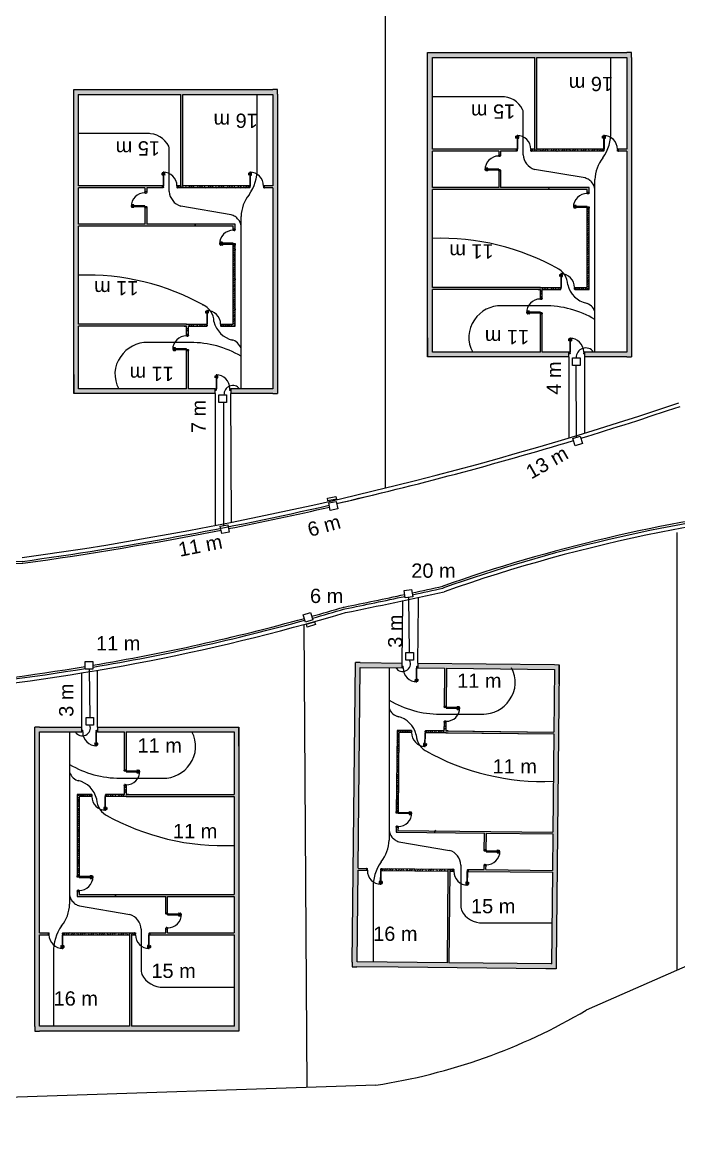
# Model space of a CAD drawing. Header units: millimetres. Extents: x -77634 to 191232, y -31147 to 58301.
# Drawn here: x 19309 to 53799, y -29261 to 29029 of the extents above; entities that cross this region are included whole.
import ezdxf

# ---------------------------------------------------------------- set-up
doc = ezdxf.new("R2010")
doc.units = ezdxf.units.MM
doc.layers.add('Canalizacion isecundaria', color=7, linetype='Continuous', true_color=0x784384)
doc.layers.add('Medidas canalizacion seccundaria', color=7, linetype='Continuous', true_color=0x784384)
for name, color, linetype in [('Canalizacion principal', 84, 'Continuous'), ('Canalización interiorr', 242, 'Continuous'), ('Carpinteria', 32, 'Continuous'), ('Cerramiento', 7, 'Continuous'), ('medidas canalizacion principal', 84, 'Continuous'), ('medidas interiores', 242, 'Continuous')]:
    doc.layers.add(name, color=color, linetype=linetype)
doc.styles.get("Standard").update_dxf_attribs({"font": 'arial.ttf'})
pattern_1 = [(45, (22016.35, 9517.05), (42.09495, 154.34815), [198.4375, -39.6875, 0, -39.6875])]
pattern_2 = [(45, (40603.32, 11449.97), (42.09495, 154.34815), [198.4375, -39.6875, 0, -39.6875])]
pattern_3 = [(225, (30685.64, -7999.84), (-42.09495, -154.34815), [198.4375, -39.6875, 0, -39.6875])]
pattern_4 = [(224.40906, (47520.05, -4721.87), (-43.6846, -153.9058), [198.4375, -39.6875, 0, -39.6875])]

# ---------------------------------------------------------------- blocks, each defined once
blk = doc.blocks.new('p725')
at = {"layer": 'Carpinteria'}
for p, q in [((-0.054, 0.58), (-0.054, 0.68)), ((-0.039, 0.685), (-0.049, 0.685)), ((-0.039, 0.58), (-0.039, 0.685)), ((-0.007, 0.685), (-0.017, 0.685)), ((-0.017, 0.665), (-0.017, 0.685)), ((-0.007, 0.665), (-0.017, 0.665)), ((-0.007, 0.654), (-0.007, 0.696)), ((0, 0.696), (-0.007, 0.696)), ((0, 0.654), (-0.007, 0.654)), ((0.04, 0.725), (0, 0.725)), ((0, 0.725), (0, -0.04)), ((0.04, 0), (0.04, 0.725)), ((0.04, 0.696), (0.047, 0.696)), ((0.04, 0.654), (0.047, 0.654)), ((0.047, 0.654), (0.047, 0.696)), ((0.047, 0.685), (0.057, 0.685)), ((0.047, 0.665), (0.057, 0.665)), ((0.057, 0.665), (0.057, 0.685)), ((0.079, 0.685), (0.089, 0.685)), ((0.079, 0.58), (0.079, 0.685)), ((0.094, 0.58), (0.094, 0.68)), ((-0.05, 0), (0, 0)), ((-0.044, 0.575), (-0.049, 0.575)), ((0, 0), (0.04, 0)), ((0.084, 0.575), (0.089, 0.575)), ((0.725, 0), (0.775, 0)), ((0.725, 0), (0.725, -0.04)), ((-0.01, -0.1), (-0.05, -0.1)), ((0.01, -0.08), (-0.01, -0.1)), ((0, -0.04), (0.01, -0.04)), ((0.01, -0.04), (0.01, -0.08)), ((0.725, -0.04), (0.715, -0.04)), ((0.715, -0.04), (0.715, -0.08)), ((0.74, -0.1), (0.715, -0.08)), ((0.76, -0.1), (0.74, -0.1)), ((0.76, -0.1), (0.775, -0.1))]:
    blk.add_line(p, q, dxfattribs=at)
for centre, radius, start, end in [((-0.049, 0.68), 0.005, 90, 180), ((-0.028, 0.712), 0.0294, 248.02551, 291.97449), ((-0.028, 0.638), 0.0294, 68.02551, 111.97449), ((0, 0), 0.725, 0, 90), ((0.068, 0.712), 0.0294, 248.02551, 291.97449), ((0.068, 0.638), 0.0294, 68.02551, 111.97449), ((0.089, 0.68), 0.005, 0, 90), ((-0.049, 0.58), 0.005, 180, 270), ((-0.044, 0.58), 0.005, 270, 0), ((0.084, 0.58), 0.005, 180, 270), ((0.089, 0.58), 0.005, 270, 0)]:
    blk.add_arc(centre, radius, start, end, dxfattribs=at)
at = {"layer": 'Cerramiento'}
for p, q in [((-0.05, 0), (-0.05, -0.1)), ((0.775, -0.1), (0.775, 0))]:
    blk.add_line(p, q, dxfattribs=at)

msp = doc.modelspace()

# ---------------------------------------------------------------- hatches: boundary and pattern name
at = {"ltscale": 0.025}
h = msp.add_hatch(dxfattribs=at)
h.set_pattern_fill('ANSI36', color=256, scale=25)
h.set_pattern_definition(pattern_2)
h.paths.add_polyline_path([(48028, 11700), (46626, 11700), (46626, 13695), (46526, 13695), (46526, 11700), (40853, 11700), (40853, 14994), (46404, 14994), (46504, 14994), (46626, 14994), (46626, 15094), (46504, 15094), (46404, 15094), (40853, 15094), (40853, 20244), (48985, 20244), (48985, 20105), (49085, 20105), (49085, 20244), (49085, 20344), (48985, 20344), (44441, 20344), (44441, 21222), (44341, 21222), (44341, 20344), (40853, 20344), (40853, 22257), (44341, 22257), (44341, 22047), (44441, 22047), (44441, 22257), (45261, 22257), (45261, 22357), (40853, 22357), (40853, 27168), (46236, 27168), (46236, 22357), (46336, 22357), (46336, 27168), (51064, 27168), (51064, 22357), (50623, 22357), (50623, 22257), (51064, 22257), (51064, 11700), (48853, 11700), (48853, 11450), (51064, 11450), (51314, 11450), (51314, 27181), (51314, 27431), (51064, 27431), (48908, 27431), (41140, 27431), (40603, 27431), (40603, 27168), (40603, 11700), (40603, 11450), (40853, 11450), (48028, 11450)])
h = msp.add_hatch(dxfattribs=at)
h.set_pattern_fill('ANSI36', color=256, scale=25)
h.set_pattern_definition(pattern_1)
h.paths.add_polyline_path([(29441, 9767), (28039, 9767), (28039, 11762), (27939, 11762), (27939, 9767), (22266, 9767), (22266, 13061), (27817, 13061), (27917, 13061), (28039, 13061), (28039, 13161), (27917, 13161), (27817, 13161), (22266, 13161), (22266, 18311), (30398, 18311), (30398, 18172), (30498, 18172), (30498, 18311), (30498, 18411), (30398, 18411), (25854, 18411), (25854, 19290), (25754, 19290), (25754, 18411), (22266, 18411), (22266, 20324), (25754, 20324), (25754, 20115), (25854, 20115), (25854, 20324), (26674, 20324), (26674, 20424), (22266, 20424), (22266, 25235), (27649, 25235), (27649, 20424), (27749, 20424), (27749, 25235), (32477, 25235), (32477, 20424), (32036, 20424), (32036, 20324), (32477, 20324), (32477, 9767), (30266, 9767), (30266, 9517), (32477, 9517), (32727, 9517), (32727, 25248), (32727, 25498), (32477, 25498), (30321, 25498), (22553, 25498), (22016, 25498), (22016, 25235), (22016, 9767), (22016, 9517), (22266, 9517), (29441, 9517)])
h = msp.add_hatch()
h.set_pattern_fill('ANSI36', color=256, scale=25)
h.set_pattern_definition(pattern_2)
h.paths.add_polyline_path([(49085, 19280), (48985, 19280), (48985, 15094), (48381, 15094), (48381, 14994), (48985, 14994), (49085, 14994), (49085, 15094)])
h = msp.add_hatch()
h.set_pattern_fill('ANSI36', color=256, scale=25)
h.set_pattern_definition(pattern_1)
h.paths.add_polyline_path([(30498, 17347), (30398, 17347), (30398, 13161), (29794, 13161), (29794, 13061), (30398, 13061), (30498, 13061), (30498, 13161)])
h = msp.add_hatch(dxfattribs=at)
h.set_pattern_fill('ANSI36', color=256, scale=25, angle=179.40906)
h.set_pattern_definition(pattern_4)
h.paths.add_polyline_path([(40094, -4895), (41495, -4910), (41474, -6904), (41574, -6905), (41595, -4911), (47267, -4969), (47234, -8263), (41683, -8206), (41583, -8205), (41461, -8204), (41460, -8304), (41582, -8305), (41682, -8306), (47232, -8363), (47179, -13513), (39048, -13429), (39049, -13290), (38949, -13289), (38948, -13428), (38947, -13528), (39047, -13529), (43591, -13576), (43582, -14454), (43682, -14455), (43691, -13577), (47178, -13613), (47159, -15526), (43671, -15490), (43673, -15280), (43573, -15279), (43571, -15489), (42751, -15480), (42750, -15580), (47158, -15626), (47108, -20437), (41726, -20381), (41775, -15570), (41675, -15569), (41626, -20380), (36898, -20331), (36948, -15520), (37389, -15525), (37390, -15425), (36949, -15420), (37058, -4864), (39268, -4887), (39271, -4637), (37060, -4614), (36810, -4611), (36648, -20342), (36645, -20592), (36895, -20594), (39051, -20617), (46819, -20697), (47355, -20702), (47358, -20439), (47517, -4972), (47520, -4722), (47270, -4719), (40096, -4645)])
h = msp.add_hatch(dxfattribs=at)
h.set_pattern_fill('ANSI36', color=256, scale=25, angle=180)
h.set_pattern_definition(pattern_3)
h.paths.add_polyline_path([(23261, -8250), (24663, -8250), (24663, -10245), (24763, -10245), (24763, -8250), (30436, -8250), (30436, -11544), (24885, -11544), (24785, -11544), (24663, -11544), (24663, -11644), (24785, -11644), (24885, -11644), (30436, -11644), (30436, -16794), (22304, -16794), (22304, -16655), (22204, -16655), (22204, -16794), (22204, -16894), (22304, -16894), (26848, -16894), (26848, -17772), (26948, -17772), (26948, -16894), (30436, -16894), (30436, -18807), (26948, -18807), (26948, -18597), (26848, -18597), (26848, -18807), (26027, -18807), (26027, -18907), (30436, -18907), (30436, -23718), (25053, -23718), (25053, -18907), (24953, -18907), (24953, -23718), (20225, -23718), (20225, -18907), (20666, -18907), (20666, -18807), (20225, -18807), (20225, -8250), (22436, -8250), (22436, -8000), (20225, -8000), (19975, -8000), (19975, -23731), (19975, -23981), (20225, -23981), (22381, -23981), (30149, -23981), (30686, -23981), (30686, -23718), (30686, -8250), (30686, -8000), (30436, -8000), (23261, -8000)])
h = msp.add_hatch()
h.set_pattern_fill('ANSI36', color=256, scale=25, angle=179.40906)
h.set_pattern_definition(pattern_4)
h.paths.add_polyline_path([(38958, -12464), (39058, -12465), (39101, -8280), (39705, -8286), (39706, -8186), (39102, -8180), (39002, -8179), (39001, -8279)])
h = msp.add_hatch()
h.set_pattern_fill('ANSI36', color=256, scale=25, angle=180)
h.set_pattern_definition(pattern_3)
h.paths.add_polyline_path([(22204, -15830), (22304, -15830), (22304, -11644), (22908, -11644), (22908, -11544), (22304, -11544), (22204, -11544), (22204, -11644)])

# ---------------------------------------------------------------- linework, layer by layer
for p, q in [((38379, 33352), (38379, 4556)), ((40603, 27168), (40603, 27431)), ((40603, 27431), (41140, 27431)), ((41140, 27431), (48908, 27431)), ((48908, 27431), (51064, 27431)), ((51314, 27431), (51064, 27431)), ((51314, 27181), (51314, 27431)), ((40603, 11700), (40603, 27168)), ((40853, 27181), (40853, 27168)), ((40853, 22357), (40853, 27168)), ((40853, 27168), (46236, 27168)), ((46236, 22357), (46236, 27168)), ((46336, 22357), (46336, 27168)), ((46336, 27168), (51064, 27168)), ((51064, 27168), (51064, 22357)), ((51314, 27181), (51314, 11450)), ((22016, 25235), (22016, 25498)), ((22016, 25498), (22553, 25498)), ((22016, 9767), (22016, 25235)), ((22266, 25248), (22266, 25235)), ((22266, 20424), (22266, 25235)), ((22266, 25235), (27649, 25235)), ((22553, 25498), (30321, 25498)), ((27649, 20424), (27649, 25235)), ((27749, 20424), (27749, 25235)), ((27749, 25235), (32477, 25235)), ((30321, 25498), (32477, 25498)), ((32727, 25498), (32477, 25498)), ((32477, 25235), (32477, 20424)), ((32727, 25248), (32727, 25498)), ((32727, 25248), (32727, 9517)), ((45301, 22357), (40853, 22357)), ((40853, 20344), (40853, 22257)), ((44341, 22257), (40853, 22257)), ((44341, 22257), (44341, 21997)), ((45301, 22257), (44441, 22257)), ((44441, 22257), (44441, 22012)), ((45301, 22257), (45301, 22357)), ((46236, 22357), (46051, 22357)), ((46051, 22257), (46051, 22357)), ((46336, 22257), (46051, 22257)), ((49838, 22357), (46336, 22357)), ((49838, 22257), (46336, 22257)), ((49838, 22257), (49838, 22357)), ((51064, 22357), (50588, 22357)), ((50588, 22257), (50588, 22357)), ((51064, 22257), (50588, 22257)), ((51064, 22257), (51064, 11700)), ((44441, 22012), (44441, 22012)), ((44341, 21272), (44341, 20344)), ((44441, 21262), (44441, 20344)), ((44441, 21262), (44441, 21262)), ((26714, 20424), (22266, 20424)), ((26714, 20324), (26714, 20424)), ((27649, 20424), (27464, 20424)), ((27464, 20324), (27464, 20424)), ((31251, 20424), (27749, 20424)), ((31251, 20324), (31251, 20424)), ((32477, 20424), (32001, 20424)), ((32001, 20324), (32001, 20424)), ((22266, 18411), (22266, 20324)), ((25754, 20324), (22266, 20324)), ((25754, 20324), (25754, 20065)), ((26714, 20324), (25854, 20324)), ((25854, 20324), (25854, 20080)), ((25854, 20080), (25854, 20080)), ((27749, 20324), (27464, 20324)), ((31251, 20324), (27749, 20324)), ((32477, 20324), (32001, 20324)), ((32477, 20324), (32477, 9767)), ((44341, 20344), (40853, 20344)), ((40853, 15094), (40853, 20244)), ((48985, 20244), (40853, 20244)), ((48985, 20344), (44441, 20344)), ((49085, 20344), (48985, 20344)), ((48985, 20055), (48985, 20244)), ((48985, 20055), (49085, 20055)), ((49085, 20244), (49085, 20344)), ((49085, 20105), (49085, 20244)), ((49085, 20055), (49085, 20105)), ((25754, 19340), (25754, 18411)), ((25854, 19330), (25854, 18411)), ((25854, 19330), (25854, 19330)), ((48985, 15094), (48985, 19330)), ((48985, 19330), (49085, 19330)), ((49085, 19330), (49085, 19320)), ((49085, 15094), (49085, 19320)), ((49085, 19320), (49085, 19320)), ((25754, 18411), (22266, 18411)), ((22266, 13161), (22266, 18311)), ((30398, 18311), (22266, 18311)), ((30398, 18411), (25854, 18411)), ((30498, 18411), (30398, 18411)), ((30398, 18122), (30398, 18311)), ((30398, 18122), (30498, 18122)), ((30498, 18311), (30498, 18411)), ((30498, 18172), (30498, 18311)), ((30498, 18122), (30498, 18172)), ((30398, 13161), (30398, 17397)), ((30398, 17397), (30498, 17397)), ((30498, 17397), (30498, 17387)), ((30498, 13161), (30498, 17387)), ((30498, 17387), (30498, 17387)), ((46526, 15094), (40853, 15094)), ((46404, 15094), (40853, 15094)), ((40853, 11700), (40853, 14994)), ((46526, 14994), (40853, 14994)), ((46404, 14994), (40853, 14994)), ((46504, 15094), (46404, 15094)), ((46404, 14994), (46504, 14994)), ((46504, 15094), (47596, 15094)), ((46504, 14994), (46526, 14994)), ((46526, 14525), (46526, 14994)), ((46626, 14520), (46626, 14994)), ((46626, 14994), (47596, 14994)), ((47596, 14994), (47596, 15094)), ((48331, 15094), (48379, 15094)), ((48331, 15094), (48331, 14994)), ((48331, 14994), (48363, 14994)), ((48346, 14994), (48379, 14994)), ((48379, 15094), (48985, 15094)), ((48379, 14994), (48985, 14994)), ((48985, 14994), (49085, 14994)), ((49085, 14994), (49085, 15094)), ((46526, 14525), (46526, 14520)), ((46621, 14520), (46526, 14520)), ((46526, 14465), (46526, 14465)), ((46626, 14520), (46621, 14520)), ((46526, 13760), (46626, 13760)), ((46526, 13700), (46526, 13760)), ((46526, 11700), (46526, 13700)), ((46626, 11700), (46626, 13760)), ((27939, 13161), (22266, 13161)), ((27817, 13161), (22266, 13161)), ((22266, 9767), (22266, 13061)), ((27939, 13061), (22266, 13061)), ((27817, 13061), (22266, 13061)), ((27917, 13161), (27817, 13161)), ((27817, 13061), (27917, 13061)), ((27917, 13161), (29009, 13161)), ((27917, 13061), (27939, 13061)), ((27939, 12592), (27939, 13061)), ((28039, 12587), (28039, 13061)), ((28039, 13061), (29009, 13061)), ((29009, 13061), (29009, 13161)), ((29744, 13161), (29792, 13161)), ((29744, 13161), (29744, 13061)), ((29744, 13061), (29776, 13061)), ((29759, 13061), (29792, 13061)), ((29792, 13161), (30398, 13161)), ((29792, 13061), (30398, 13061)), ((30398, 13061), (30498, 13061)), ((30498, 13061), (30498, 13161)), ((27939, 12592), (27939, 12587)), ((28034, 12587), (27939, 12587)), ((27939, 12532), (27939, 12532)), ((28039, 12587), (28034, 12587)), ((40603, 12450), (40603, 11450)), ((27939, 11827), (28039, 11827)), ((27939, 11767), (27939, 11827)), ((27939, 9767), (27939, 11767)), ((28039, 9767), (28039, 11827)), ((40603, 11450), (40603, 11700)), ((46526, 11700), (40853, 11700)), ((48028, 11700), (46626, 11700)), ((48028, 11450), (48028, 11700)), ((51064, 11700), (48853, 11700)), ((48853, 11700), (48853, 11450)), ((51064, 11700), (51064, 11700)), ((40853, 11450), (40603, 11450)), ((48028, 11450), (40853, 11450)), ((48028, 11450), (48028, 7193)), ((51064, 11450), (48846, 11450)), ((48846, 11450), (48846, 7784)), ((51064, 11450), (51314, 11450)), ((22016, 10517), (22016, 9517)), ((22016, 9517), (22016, 9767)), ((22266, 9517), (22016, 9517)), ((27939, 9767), (22266, 9767)), ((29441, 9517), (22266, 9517)), ((29441, 9767), (28039, 9767)), ((29441, 9517), (29441, 9767)), ((29441, 9517), (29441, 2592)), ((32477, 9517), (30259, 9517)), ((30259, 9517), (30278, 2757)), ((32477, 9767), (30266, 9767)), ((30266, 9767), (30266, 9517)), ((32477, 9767), (32477, 9767)), ((32477, 9517), (32727, 9517)), ((48846, 7784), (48846, 7443)), ((53721, -20764), (53721, 2220)), ((39271, -4637), (39304, -1363)), ((39304, -1363), (39304, -1347)), ((40096, -4645), (40129, -1489)), ((40129, -1489), (40132, -1173)), ((34273, -26930), (34115, -2606)), ((36648, -20342), (36810, -4611)), ((37060, -4614), (36810, -4611)), ((37060, -4614), (39278, -4637)), ((39268, -4887), (39271, -4637)), ((40096, -4645), (40094, -4895)), ((40096, -4645), (47270, -4719)), ((22443, -5900), (22443, -5153)), ((23261, -5745), (23261, -5016)), ((36949, -15420), (37058, -4864)), ((37058, -4864), (39268, -4887)), ((37058, -4864), (37058, -4864)), ((40094, -4895), (41495, -4910)), ((41495, -4910), (41474, -6970)), ((41595, -4911), (41574, -6911)), ((41595, -4911), (47267, -4969)), ((47267, -4969), (47234, -8263)), ((47270, -4719), (47520, -4722)), ((47517, -4972), (47358, -20439)), ((47510, -5722), (47520, -4722)), ((47520, -4722), (47517, -4972)), ((23261, -8000), (23261, -5745)), ((22443, -8000), (22443, -5900)), ((41574, -6971), (41474, -6970)), ((41574, -6911), (41574, -6971)), ((20225, -8000), (19975, -8000)), ((19975, -23731), (19975, -8000)), ((20225, -8000), (22443, -8000)), ((22436, -8250), (22436, -8000)), ((23261, -8000), (30436, -8000)), ((23261, -8000), (23261, -8250)), ((30436, -8000), (30686, -8000)), ((30686, -9000), (30686, -8000)), ((30686, -8000), (30686, -8250)), ((41466, -7729), (41461, -8204)), ((41466, -7729), (41471, -7729)), ((41471, -7729), (41566, -7730)), ((41566, -7736), (41561, -8205)), ((41566, -7676), (41566, -7676)), ((41566, -7736), (41566, -7730)), ((20225, -18807), (20225, -8250)), ((20225, -8250), (22436, -8250)), ((20225, -8250), (20225, -8250)), ((23261, -8250), (24663, -8250)), ((24663, -8250), (24663, -10310)), ((24763, -8250), (30436, -8250)), ((24763, -8250), (24763, -10250)), ((30436, -8250), (30436, -11544)), ((30686, -8250), (30686, -23718)), ((39001, -8279), (38958, -12504)), ((39002, -8179), (39001, -8279)), ((39102, -8180), (39002, -8179)), ((39101, -8280), (39057, -12515)), ((39707, -8286), (39101, -8280)), ((39708, -8186), (39102, -8180)), ((39755, -8286), (39707, -8286)), ((39741, -8186), (39708, -8186)), ((39756, -8186), (39725, -8186)), ((39755, -8286), (39756, -8186)), ((40491, -8194), (40490, -8294)), ((41582, -8305), (40490, -8294)), ((41461, -8204), (40491, -8194)), ((41560, -8305), (47232, -8363)), ((41561, -8205), (47234, -8263)), ((41583, -8205), (41561, -8205)), ((41582, -8305), (41682, -8306)), ((41683, -8206), (41583, -8205)), ((41682, -8306), (47232, -8363)), ((41683, -8206), (47234, -8263)), ((47232, -8363), (47179, -13513)), ((24763, -10310), (24663, -10310)), ((24763, -10250), (24763, -10310)), ((24663, -11070), (24663, -11544)), ((24663, -11070), (24668, -11070)), ((24668, -11070), (24763, -11070)), ((24763, -11015), (24763, -11015)), ((24763, -11075), (24763, -11070)), ((22304, -11544), (22204, -11544)), ((22204, -11544), (22204, -11644)), ((22204, -11644), (22204, -15870)), ((22910, -11544), (22304, -11544)), ((22910, -11644), (22304, -11644)), ((22304, -11644), (22304, -15880)), ((22943, -11544), (22910, -11544)), ((22958, -11644), (22910, -11644)), ((22958, -11544), (22926, -11544)), ((22958, -11644), (22958, -11544)), ((24663, -11544), (23693, -11544)), ((23693, -11544), (23693, -11644)), ((24785, -11644), (23693, -11644)), ((24763, -11075), (24763, -11544)), ((24763, -11544), (30436, -11544)), ((24785, -11544), (24763, -11544)), ((24763, -11644), (30436, -11644)), ((24885, -11544), (24785, -11544)), ((24785, -11644), (24885, -11644)), ((24885, -11544), (30436, -11544)), ((24885, -11644), (30436, -11644)), ((30436, -11644), (30436, -16794)), ((73952, -11851), (48932, -22874)), ((38957, -12514), (38958, -12504)), ((39057, -12515), (38957, -12514)), ((38958, -12504), (38958, -12504)), ((38949, -13289), (38948, -13428)), ((38950, -13239), (38949, -13289)), ((39050, -13240), (38950, -13239)), ((39050, -13240), (39048, -13429)), ((38948, -13428), (38947, -13528)), ((38947, -13528), (39047, -13529)), ((39047, -13529), (43591, -13576)), ((39048, -13429), (47179, -13513)), ((43581, -14494), (43591, -13576)), ((43681, -14505), (43691, -13577)), ((43691, -13577), (47178, -13613)), ((47178, -13613), (47159, -15526)), ((43581, -14494), (43581, -14494)), ((36898, -20331), (36948, -15520)), ((36948, -15520), (37424, -15525)), ((36949, -15420), (37425, -15425)), ((37425, -15425), (37424, -15525)), ((38175, -15433), (38174, -15533)), ((38174, -15533), (41675, -15569)), ((38175, -15433), (41676, -15469)), ((41675, -15569), (41626, -20380)), ((41676, -15469), (41961, -15472)), ((41775, -15570), (41726, -20381)), ((41775, -15570), (41960, -15572)), ((41961, -15472), (41960, -15572)), ((42711, -15480), (42710, -15580)), ((42710, -15580), (47158, -15626)), ((42711, -15480), (43571, -15489)), ((43571, -15489), (43573, -15244)), ((43573, -15244), (43573, -15244)), ((43671, -15490), (43674, -15230)), ((43671, -15490), (47159, -15526)), ((47158, -15626), (47108, -20437)), ((22204, -15870), (22204, -15870)), ((22204, -15880), (22204, -15870)), ((22304, -15880), (22204, -15880)), ((22304, -16605), (22204, -16605)), ((22204, -16605), (22204, -16655)), ((22204, -16655), (22204, -16794)), ((22204, -16794), (22204, -16894)), ((22204, -16894), (22304, -16894)), ((22304, -16605), (22304, -16794)), ((22304, -16794), (30436, -16794)), ((22304, -16894), (26848, -16894)), ((26848, -17812), (26848, -16894)), ((26948, -16894), (30436, -16894)), ((26948, -17822), (26948, -16894)), ((30436, -16894), (30436, -18807)), ((26848, -17812), (26848, -17812)), ((26848, -18807), (26848, -18562)), ((26848, -18562), (26848, -18562)), ((26948, -18807), (26948, -18547)), ((20225, -18807), (20701, -18807)), ((20225, -23718), (20225, -18907)), ((20225, -18907), (20701, -18907)), ((20701, -18807), (20701, -18907)), ((21451, -18807), (24953, -18807)), ((21451, -18807), (21451, -18907)), ((21451, -18907), (24953, -18907)), ((24953, -18807), (25237, -18807)), ((24953, -18907), (24953, -23718)), ((25053, -18907), (25053, -23718)), ((25053, -18907), (25237, -18907)), ((25237, -18807), (25237, -18907)), ((25987, -18807), (26848, -18807)), ((25987, -18807), (25987, -18907)), ((25987, -18907), (30436, -18907)), ((26948, -18807), (30436, -18807)), ((30436, -18907), (30436, -23718)), ((36648, -20342), (36645, -20592)), ((41626, -20380), (36898, -20331)), ((47108, -20437), (41726, -20381)), ((36645, -20592), (36895, -20594)), ((39051, -20617), (36895, -20594)), ((46819, -20697), (39051, -20617)), ((47355, -20702), (46819, -20697)), ((47108, -20450), (47108, -20437)), ((47358, -20439), (47355, -20702)), ((19975, -23731), (19975, -23981)), ((24953, -23718), (20225, -23718)), ((30436, -23718), (25053, -23718)), ((30436, -23731), (30436, -23718)), ((30686, -23718), (30686, -23981)), ((19975, -23981), (20225, -23981)), ((22381, -23981), (20225, -23981)), ((30149, -23981), (22381, -23981)), ((30686, -23981), (30149, -23981)), ((37880, -26811), (-36205, -29261))]:
    msp.add_line(p, q)
at = {"linetype": 'Continuous', "ltscale": 0.025}
for p, q in [((46051, 22257), (46140, 22345)), ((46164, 22257), (46264, 22357)), ((46280, 22261), (46280, 22261)), ((46308, 22289), (46376, 22357)), ((46388, 22257), (46406, 22275)), ((46434, 22303), (46434, 22303)), ((46462, 22331), (46488, 22357)), ((46500, 22257), (46561, 22317)), ((46589, 22345), (46589, 22345)), ((46613, 22257), (46713, 22357)), ((46729, 22261), (46825, 22357)), ((46855, 22275), (46855, 22275)), ((46883, 22303), (46937, 22357)), ((46949, 22257), (46982, 22289)), ((47010, 22317), (47010, 22317)), ((47038, 22345), (47049, 22357)), ((47062, 22257), (47136, 22331)), ((47174, 22257), (47274, 22357)), ((47304, 22275), (47386, 22357)), ((47399, 22257), (47402, 22261)), ((47431, 22289), (47431, 22289)), ((47459, 22317), (47499, 22357)), ((47511, 22257), (47557, 22303)), ((47585, 22331), (47585, 22331)), ((47623, 22257), (47711, 22345)), ((47735, 22257), (47835, 22357)), ((47851, 22261), (47851, 22261)), ((47880, 22289), (47948, 22357)), ((47960, 22257), (47978, 22275)), ((48006, 22303), (48006, 22303)), ((48034, 22331), (48060, 22357)), ((48072, 22257), (48132, 22317)), ((48160, 22345), (48160, 22345)), ((48184, 22257), (48284, 22357)), ((48300, 22261), (48397, 22357)), ((48427, 22275), (48427, 22275)), ((48455, 22303), (48509, 22357)), ((48521, 22257), (48553, 22289)), ((48581, 22317), (48581, 22317)), ((48609, 22345), (48621, 22357)), ((48633, 22257), (48707, 22331)), ((48746, 22257), (48846, 22357)), ((48876, 22275), (48958, 22357)), ((48970, 22257), (48974, 22261)), ((49002, 22289), (49002, 22289)), ((49030, 22317), (49070, 22357)), ((49082, 22257), (49128, 22303)), ((49156, 22331), (49156, 22331)), ((49195, 22257), (49283, 22345)), ((49307, 22257), (49407, 22357)), ((49370, 22255), (49410, 22295)), ((49438, 22323), (49438, 22323)), ((49466, 22351), (49470, 22355)), ((49483, 22255), (49564, 22337)), ((49595, 22255), (49695, 22355)), ((49733, 22281), (49807, 22355)), ((49859, 22295), (49859, 22295)), ((27464, 20324), (27553, 20412)), ((27577, 20324), (27677, 20424)), ((27721, 20356), (27789, 20424)), ((27875, 20398), (27901, 20424)), ((28002, 20412), (28002, 20412)), ((28026, 20324), (28126, 20424)), ((28142, 20328), (28238, 20424)), ((28296, 20370), (28350, 20424)), ((28451, 20412), (28463, 20424)), ((28587, 20324), (28687, 20424)), ((28717, 20342), (28799, 20424)), ((28872, 20384), (28912, 20424)), ((29036, 20324), (29124, 20412)), ((29148, 20324), (29248, 20424)), ((29293, 20356), (29361, 20424)), ((29447, 20398), (29473, 20424)), ((29573, 20412), (29573, 20412)), ((29597, 20324), (29697, 20424)), ((29714, 20328), (29810, 20424)), ((29868, 20370), (29922, 20424)), ((30022, 20412), (30034, 20424)), ((30159, 20324), (30259, 20424)), ((30289, 20342), (30371, 20424)), ((30443, 20384), (30483, 20424)), ((30608, 20324), (30696, 20412)), ((30720, 20324), (30820, 20424)), ((30879, 20418), (30884, 20422)), ((30896, 20322), (30977, 20404)), ((31008, 20322), (31108, 20422)), ((31146, 20348), (31220, 20422)), ((27693, 20328), (27693, 20328)), ((27801, 20324), (27819, 20342)), ((27847, 20370), (27847, 20370)), ((27914, 20324), (27974, 20384)), ((28268, 20342), (28268, 20342)), ((28363, 20324), (28395, 20356)), ((28423, 20384), (28423, 20384)), ((28475, 20324), (28549, 20398)), ((28812, 20324), (28815, 20328)), ((28844, 20356), (28844, 20356)), ((28924, 20324), (28970, 20370)), ((28998, 20398), (28998, 20398)), ((29265, 20328), (29265, 20328)), ((29373, 20324), (29391, 20342)), ((29419, 20370), (29419, 20370)), ((29485, 20324), (29545, 20384)), ((29840, 20342), (29840, 20342)), ((29934, 20324), (29966, 20356)), ((29994, 20384), (29994, 20384)), ((30046, 20324), (30120, 20398)), ((30383, 20324), (30387, 20328)), ((30415, 20356), (30415, 20356)), ((30495, 20324), (30541, 20370)), ((30569, 20398), (30569, 20398)), ((30784, 20322), (30823, 20362)), ((30851, 20390), (30851, 20390)), ((31272, 20362), (31272, 20362)), ((46526, 14830), (46626, 14930)), ((46526, 14718), (46609, 14800)), ((46526, 14605), (46567, 14646)), ((46567, 15095), (46567, 15095)), ((46581, 14548), (46626, 14593)), ((46595, 14674), (46595, 14674)), ((46623, 14702), (46626, 14705)), ((46626, 14994), (46700, 15068)), ((46739, 14994), (46839, 15094)), ((46869, 15012), (46951, 15094)), ((46963, 14994), (46967, 14998)), ((46995, 15026), (46995, 15026)), ((47023, 15054), (47063, 15094)), ((47075, 14994), (47121, 15040)), ((47149, 15068), (47149, 15068)), ((47188, 14994), (47276, 15083)), ((47300, 14994), (47400, 15094)), ((47416, 14998), (47416, 14998)), ((47444, 15026), (47512, 15094)), ((47524, 14994), (47542, 15012)), ((47570, 15040), (47570, 15040)), ((48535, 14994), (48539, 14998)), ((48567, 15026), (48567, 15026)), ((48721, 15068), (48721, 15068)), ((48988, 14998), (48988, 14998)), ((46553, 14520), (46553, 14520)), ((27939, 12897), (28039, 12997)), ((27939, 12785), (28022, 12867)), ((27980, 13162), (27980, 13162)), ((28039, 13061), (28113, 13136)), ((28152, 13061), (28252, 13161)), ((28282, 13079), (28364, 13161)), ((28376, 13061), (28380, 13065)), ((28408, 13093), (28408, 13093)), ((28436, 13122), (28476, 13161)), ((28488, 13061), (28534, 13107)), ((28562, 13136), (28562, 13136)), ((28601, 13061), (28689, 13150)), ((28713, 13061), (28813, 13161)), ((28829, 13065), (28829, 13065)), ((28857, 13093), (28925, 13161)), ((28937, 13061), (28955, 13079)), ((28983, 13107), (28983, 13107)), ((29948, 13061), (29952, 13065)), ((29980, 13093), (29980, 13093)), ((30134, 13136), (30134, 13136)), ((30401, 13065), (30401, 13065)), ((27939, 12673), (27980, 12713)), ((27966, 12587), (27966, 12587)), ((27994, 12615), (28039, 12660)), ((28008, 12741), (28008, 12741)), ((28036, 12769), (28039, 12773)), ((41563, -8041), (41462, -8140)), ((41467, -7912), (41464, -7915)), ((41511, -7758), (41465, -7803)), ((41564, -7928), (41480, -8010)), ((41496, -7884), (41496, -7884)), ((41565, -7816), (41524, -7856)), ((41539, -7730), (41539, -7730)), ((39100, -8184), (39100, -8184)), ((39366, -8256), (39366, -8256)), ((39520, -8216), (39520, -8216)), ((39553, -8184), (39549, -8188)), ((40516, -8240), (40516, -8240)), ((40563, -8195), (40545, -8212)), ((40643, -8228), (40574, -8295)), ((40671, -8200), (40671, -8200)), ((40787, -8197), (40686, -8296)), ((40900, -8198), (40811, -8285)), ((40937, -8273), (40937, -8273)), ((41012, -8199), (40965, -8245)), ((41063, -8260), (41023, -8299)), ((41092, -8232), (41092, -8232)), ((41124, -8200), (41120, -8204)), ((41218, -8219), (41135, -8301)), ((41349, -8203), (41248, -8302)), ((41461, -8204), (41386, -8277)), ((41519, -8305), (41519, -8305)), ((24736, -11070), (24736, -11070)), ((22301, -11548), (22301, -11548)), ((22568, -11618), (22568, -11618)), ((22722, -11576), (22722, -11576)), ((22754, -11544), (22750, -11548)), ((23719, -11590), (23719, -11590)), ((23765, -11544), (23747, -11562)), ((23845, -11576), (23777, -11644)), ((23873, -11548), (23873, -11548)), ((23989, -11544), (23889, -11644)), ((24101, -11544), (24013, -11632)), ((24140, -11618), (24140, -11618)), ((24214, -11544), (24168, -11590)), ((24266, -11604), (24226, -11644)), ((24294, -11576), (24294, -11576)), ((24326, -11544), (24322, -11548)), ((24420, -11562), (24338, -11644)), ((24550, -11544), (24450, -11644)), ((24663, -11544), (24589, -11618)), ((24708, -11098), (24663, -11143)), ((24666, -11252), (24663, -11255)), ((24763, -11380), (24663, -11480)), ((24763, -11268), (24680, -11350)), ((24694, -11224), (24694, -11224)), ((24763, -11155), (24722, -11196)), ((24722, -11645), (24722, -11645)), ((38153, -15470), (38153, -15470)), ((38280, -15458), (38204, -15532)), ((38417, -15434), (38316, -15533)), ((38530, -15435), (38447, -15516)), ((38545, -15531), (38541, -15535)), ((38574, -15503), (38574, -15503)), ((38642, -15436), (38602, -15475)), ((38706, -15439), (38605, -15538)), ((38818, -15440), (38729, -15527)), ((38855, -15514), (38855, -15514)), ((38930, -15441), (38884, -15486)), ((38982, -15502), (38941, -15541)), ((39010, -15474), (39010, -15474)), ((39042, -15442), (39038, -15446)), ((39136, -15461), (39054, -15542)), ((39267, -15444), (39166, -15543)), ((39379, -15446), (39304, -15519)), ((39402, -15534), (39390, -15546)), ((39431, -15506), (39431, -15506)), ((39491, -15447), (39459, -15478)), ((39557, -15493), (39503, -15547)), ((39585, -15466), (39585, -15466)), ((39712, -15453), (39615, -15548)), ((39828, -15450), (39727, -15549)), ((39851, -15539), (39851, -15539)), ((39940, -15451), (39880, -15511)), ((39978, -15526), (39951, -15551)), ((40006, -15498), (40006, -15498)), ((40053, -15452), (40034, -15470)), ((40132, -15485), (40064, -15553)), ((40161, -15458), (40161, -15458)), ((40277, -15455), (40176, -15554)), ((40389, -15456), (40300, -15543)), ((40427, -15530), (40427, -15530)), ((40502, -15457), (40455, -15503)), ((40553, -15518), (40513, -15557)), ((40581, -15490), (40581, -15490)), ((40614, -15458), (40610, -15462)), ((40708, -15477), (40625, -15558)), ((40838, -15461), (40737, -15560)), ((40951, -15462), (40876, -15535)), ((40974, -15550), (40962, -15562)), ((41002, -15522), (41002, -15522)), ((41063, -15463), (41030, -15495)), ((41128, -15510), (41074, -15563)), ((41157, -15482), (41157, -15482)), ((41283, -15469), (41186, -15564)), ((41399, -15466), (41298, -15565)), ((41423, -15555), (41423, -15555)), ((41512, -15468), (41451, -15527)), ((41549, -15542), (41523, -15568)), ((41577, -15514), (41577, -15514)), ((41624, -15469), (41606, -15486)), ((41704, -15502), (41635, -15569)), ((41732, -15474), (41732, -15474)), ((41848, -15471), (41747, -15570)), ((41961, -15472), (41872, -15559)), ((21430, -18844), (21430, -18844)), ((21556, -18830), (21482, -18905)), ((21694, -18805), (21594, -18905)), ((21806, -18805), (21725, -18887)), ((21823, -18901), (21818, -18905)), ((21851, -18873), (21851, -18873)), ((21918, -18805), (21879, -18844)), ((21982, -18807), (21882, -18907)), ((22094, -18807), (22006, -18895)), ((22133, -18881), (22133, -18881)), ((22207, -18807), (22161, -18853)), ((22259, -18867), (22219, -18907)), ((22287, -18839), (22287, -18839)), ((22319, -18807), (22315, -18811)), ((22413, -18825), (22331, -18907)), ((22543, -18807), (22443, -18907)), ((22656, -18807), (22582, -18881)), ((22680, -18895), (22668, -18907)), ((22708, -18867), (22708, -18867)), ((22768, -18807), (22736, -18839)), ((22834, -18853), (22780, -18907)), ((22862, -18825), (22862, -18825)), ((22988, -18811), (22892, -18907)), ((23105, -18807), (23005, -18907)), ((23129, -18895), (23129, -18895)), ((23217, -18807), (23157, -18867)), ((23255, -18881), (23229, -18907)), ((23283, -18853), (23283, -18853)), ((23329, -18807), (23311, -18825)), ((23409, -18839), (23341, -18907)), ((23437, -18811), (23437, -18811)), ((23554, -18807), (23454, -18907)), ((23666, -18807), (23578, -18895)), ((23704, -18881), (23704, -18881)), ((23778, -18807), (23732, -18853)), ((23830, -18867), (23790, -18907)), ((23858, -18839), (23858, -18839)), ((23890, -18807), (23886, -18811)), ((23985, -18825), (23903, -18907)), ((24115, -18807), (24015, -18907)), ((24227, -18807), (24153, -18881)), ((24251, -18895), (24239, -18907)), ((24279, -18867), (24279, -18867)), ((24339, -18807), (24307, -18839)), ((24406, -18853), (24352, -18907)), ((24434, -18825), (24434, -18825)), ((24560, -18811), (24464, -18907)), ((24676, -18807), (24576, -18907)), ((24700, -18895), (24700, -18895)), ((24788, -18807), (24728, -18867)), ((24827, -18881), (24801, -18907)), ((24855, -18853), (24855, -18853)), ((24901, -18807), (24883, -18825)), ((24981, -18839), (24913, -18907)), ((25009, -18811), (25009, -18811)), ((25125, -18807), (25025, -18907)), ((25237, -18807), (25149, -18895))]:
    msp.add_line(p, q, dxfattribs=at)
for centre, radius, start, end in [((-6809, 188842), 189746, 277.91051, 288.62768), ((68730, -77922), 81712, 93.00983, 109.49046), ((-13335, 245684), 252593, 281.32967, 282.5304), ((4215, 106395), 113027, 275.02282, 286.48481), ((33270, 3608), 30766, 278.61616, 300.60014)]:
    msp.add_arc(centre, radius, start, end)
at = {"layer": 'Canalizacion isecundaria'}
for p, q in [((48213, 11395), (48613, 11395)), ((48213, 10995), (48213, 11395)), ((48613, 11395), (48613, 10995)), ((48613, 10995), (48213, 10995)), ((48424, 7222), (48413, 10995)), ((29632, 9454), (30032, 9454)), ((29632, 9054), (29632, 9454)), ((30032, 9454), (30032, 9054)), ((30032, 9054), (29632, 9054)), ((29909, 2594), (29909, 9054)), ((48233, 7164), (48615, 7280)), ((48349, 6781), (48233, 7164)), ((48615, 7280), (48732, 6898)), ((48732, 6898), (48349, 6781)), ((29713, 2555), (30106, 2632)), ((29790, 2163), (29713, 2555)), ((30106, 2632), (30183, 2240)), ((30183, 2240), (29790, 2163)), ((19333, 704), (9503, 484)), ((39367, -821), (39763, -765)), ((39424, -1217), (39367, -821)), ((39820, -1161), (39424, -1217)), ((39763, -765), (39820, -1161)), ((39657, -4089), (39622, -1189)), ((22624, -4560), (23024, -4560)), ((22624, -4960), (22624, -4560)), ((23024, -4560), (23024, -4960)), ((39460, -4089), (39860, -4089)), ((39460, -4489), (39460, -4089)), ((39860, -4489), (39460, -4489)), ((39860, -4089), (39860, -4489)), ((23024, -4960), (22624, -4960)), ((22824, -4960), (22861, -7494)), ((22661, -7494), (23061, -7494)), ((22661, -7894), (22661, -7494)), ((23061, -7494), (23061, -7894)), ((23061, -7894), (22661, -7894))]:
    msp.add_line(p, q, dxfattribs=at)
for centre, radius, start, end in [((48906, 11426), 493, 33.69924, 183.6166), ((30368, 9483), 460, 38.10215, 183.61187), ((-6809, 188842), 189946, 286.97547, 288.62768), ((-6809, 188842), 189946, 282.97052, 286.85482), ((-6809, 188842), 189946, 282.97052, 283.68202), ((-6809, 188842), 189946, 277.91051, 282.84983), ((-6809, 188842), 189946, 277.91051, 282.84983), ((68730, -77922), 81912, 96.85247, 109.49046), ((-13335, 245684), 252393, 281.32967, 282.06446), ((-13335, 245684), 252393, 282.15553, 282.5304), ((4215, 106395), 112827, 285.5963, 286.48481), ((4215, 106395), 112827, 279.60528, 285.39289), ((39287, -4670), 414, 211.00944, 25.8216), ((4215, 106395), 112827, 275.02282, 279.39914), ((22470, -8042), 419, 209.69217, 20.69166)]:
    msp.add_arc(centre, radius, start, end, dxfattribs=at)
at = {"layer": 'Canalizacion principal'}
for p, q in [((35341, 4029), (35782, 4119)), ((35782, 4119), (35812, 3972)), ((35371, 3882), (35341, 4029)), ((35812, 3972), (35371, 3882)), ((35410, 3776), (35801, 3856)), ((35489, 3384), (35410, 3776)), ((35801, 3856), (35881, 3464)), ((35881, 3464), (35489, 3384)), ((18902, 593), (19312, 602)), ((19312, 602), (19346, 605)), ((39367, -821), (39763, -765)), ((39424, -1217), (39367, -821)), ((39820, -1161), (39424, -1217)), ((39763, -765), (39820, -1161)), ((36228, -1692), (36202, -1699)), ((34075, -2107), (34457, -1988)), ((34194, -2489), (34075, -2107)), ((34457, -1988), (34576, -2370)), ((33726, -2830), (33726, -2830)), ((34576, -2370), (34194, -2489)), ((34235, -2601), (34665, -2468)), ((34279, -2744), (34235, -2601)), ((34709, -2611), (34279, -2744)), ((34665, -2468), (34709, -2611)), ((22624, -4560), (23024, -4560)), ((22624, -4960), (22624, -4560)), ((23024, -4560), (23024, -4960)), ((23024, -4960), (22624, -4960))]:
    msp.add_line(p, q, dxfattribs=at)
for centre, radius, start, end in [((-6809, 188842), 190046, 281.21288, 282.84913), ((68730, -77922), 82012, 96.85247, 109.49046), ((-6809, 188842), 190046, 277.91051, 281.09229), ((-13335, 245684), 252293, 281.32967, 282.06446), ((-13335, 245684), 252293, 282.15553, 282.5304), ((4215, 106395), 112727, 285.5963, 286.48481), ((4215, 106395), 112727, 279.60528, 285.39289), ((4215, 106395), 112727, 275.02282, 279.39914)]:
    msp.add_arc(centre, radius, start, end, dxfattribs=at)
at = {"layer": 'Canalización interiorr'}
for p, q in [((50231, 23294), (50231, 27168)), ((31644, 21361), (31644, 25235)), ((44579, 25110), (40853, 25110)), ((45623, 22067), (45623, 24300)), ((25992, 23177), (22266, 23177)), ((27036, 20134), (27036, 22367)), ((48876, 20845), (46222, 21297)), ((49391, 13825), (49391, 20757)), ((30289, 18912), (27635, 19365)), ((30804, 11892), (30804, 18824)), ((46736, 14136), (44424, 14136)), ((49391, 11700), (49391, 13825)), ((49391, 11700), (49391, 13409)), ((28149, 12203), (25837, 12203)), ((30804, 9767), (30804, 11892)), ((30804, 9767), (30804, 11476)), ((38587, -4880), (38587, -6589)), ((38587, -4880), (38587, -7005)), ((38587, -7005), (38587, -13937)), ((41241, -7316), (43553, -7316)), ((21798, -8250), (21798, -9959)), ((21798, -8250), (21798, -10375)), ((21798, -10375), (21798, -17307)), ((24453, -10686), (26764, -10686)), ((39101, -14025), (41756, -14477)), ((42354, -15247), (42354, -17480)), ((37746, -16473), (37746, -20348)), ((22312, -17395), (24967, -17847)), ((25566, -18617), (25566, -20850)), ((43399, -18289), (47124, -18289)), ((20958, -19844), (20958, -23718)), ((26610, -21659), (30335, -21659)), ((30335, -21659), (30436, -21659))]:
    msp.add_line(p, q, dxfattribs=at)
for centre, radius, start, end in [((44520, 23911), 1200, 26.29618, 92.8035), ((45203, 24294), 420, 359.16279, 20.78138), ((25933, 21978), 1200, 26.29618, 92.8035), ((48006, 23205), 2227, 324.14478, 2.29352), ((26616, 22361), 420, 359.16279, 20.78138), ((46466, 22105), 843, 182.56847, 253.18986), ((51326, 20694), 1936, 141.4838, 178.1342), ((29419, 21272), 2227, 324.14478, 2.29352), ((48609, 19998), 888, 57.53732, 72.47729), ((48216, 19636), 1411, 43.001, 51.9431), ((48739, 20185), 656, 6.14613, 39.05264), ((27879, 20172), 843, 182.56847, 253.18986), ((32739, 18761), 1936, 141.4838, 178.1342), ((48216, 19636), 1411, 149.89858, 154.48913), ((30022, 18065), 888, 57.53732, 72.47729), ((29629, 17703), 1411, 43.001, 51.9431), ((30152, 18252), 656, 6.14613, 39.05264), ((29629, 17703), 1411, 149.89858, 154.48913), ((41307, 5050), 12627, 60.61087, 92.05701), ((22720, 3118), 12627, 60.61087, 92.05701), ((46983, 15215), 985, 1.05431, 67.01078), ((49237, 15534), 1304, 193.34278, 256.98727), ((28396, 13282), 985, 1.05431, 67.01078), ((44456, 12466), 1671, 88.91472, 146.14523), ((46741, 8948), 5189, 59.29973, 90.05866), ((48761, 13630), 659, 17.21251, 77.99598), ((30650, 13601), 1304, 193.34278, 256.98727), ((44325, 12474), 1559, 143.68981, 209.7567), ((30174, 11697), 659, 17.21251, 77.99598), ((25869, 10533), 1671, 88.91472, 146.14523), ((28154, 7015), 5189, 59.29973, 90.05866), ((25738, 10541), 1559, 143.68981, 209.7567), ((43653, -5653), 1559, 323.68981, 29.7567), ((41236, -2127), 5189, 239.29973, 270.05866), ((43521, -5646), 1671, 268.91472, 326.14523), ((39217, -6810), 659, 197.21251, 257.99598), ((38740, -8714), 1304, 13.34278, 76.98727), ((26864, -9024), 1559, 323.68981, 29.7567), ((40994, -8395), 985, 181.05431, 247.01078), ((46671, 1770), 12627, 240.61087, 272.43225), ((24447, -5497), 5189, 239.29973, 270.05866), ((22428, -10180), 659, 197.21251, 257.99598), ((26733, -9016), 1671, 268.91472, 326.14523), ((21952, -12084), 1304, 13.34278, 76.98727), ((24205, -11765), 985, 181.05431, 247.01078), ((29882, -1600), 12627, 240.61087, 272.51242), ((36652, -13874), 1936, 321.4838, 358.1342), ((39239, -13365), 656, 186.14613, 219.05264), ((39762, -12816), 1411, 223.001, 231.9431), ((39369, -13178), 888, 237.53732, 252.47729), ((39762, -12816), 1411, 329.89858, 334.48913), ((41512, -15285), 843, 2.56847, 73.18986), ((39972, -16384), 2227, 144.14478, 182.29352), ((22450, -16735), 656, 186.14613, 219.05264), ((22973, -16186), 1411, 329.89858, 334.48913), ((19863, -17244), 1936, 321.4838, 358.1342), ((22973, -16186), 1411, 223.001, 231.9431), ((22580, -16548), 888, 237.53732, 252.47729), ((42774, -17473), 420, 179.16279, 200.78138), ((24723, -18655), 843, 2.56847, 73.18986), ((43457, -17091), 1200, 206.29618, 272.8035), ((23183, -19754), 2227, 144.14478, 182.29352), ((25985, -20844), 420, 179.16279, 200.78138), ((26669, -20461), 1200, 206.29618, 272.8035)]:
    msp.add_arc(centre, radius, start, end, dxfattribs=at)

# ---------------------------------------------------------------- block references
at = {"xscale": 1000, "yscale": 1000, "zscale": 1000}
for p in [(45301, 22357), (49848, 22355), (26714, 20424), (31261, 20422), (47596, 15094), (29009, 13161), (48078, 11708), (29491, 9775)]:
    msp.add_blockref('p725', p, dxfattribs=at)
for p, rotation in [((44341, 21272), 90), ((25754, 19340), 90), ((48985, 19306), 90), ((30398, 17373), 90), ((46526, 13760), 90), ((27939, 11827), 90), ((40043, -4903), 179.4090645863438), ((41574, -6971), 269.4090645863437), ((23211, -8258), 180), ((40490, -8294), 179.4090645863438), ((24763, -10310), 270), ((23693, -11644), 180), ((39058, -12491), 269.4090645863437), ((43681, -14505), 269.4090645863437), ((38164, -15531), 179.4090645863438), ((42710, -15580), 179.4090645863438), ((22304, -15856), 270), ((26948, -17822), 270), ((21441, -18905), 180), ((25987, -18907), 180)]:
    msp.add_blockref('p725', p, dxfattribs=dict(at, rotation=rotation))

# ---------------------------------------------------------------- texts
at = {"layer": 'medidas canalizacion principal'}
for s, rotation, p in [('6 m', 15.76935, (34423, 1986)), ('11 m', 11.13955, (27591, 944))]:
    msp.add_text(s, height=750, rotation=rotation, dxfattribs=at).set_placement(p)
for s, p in [('20 m', (39747, -156)), ('6 m', (34428, -1483)), ('11 m', (23187, -3973))]:
    msp.add_text(s, height=750, dxfattribs=at).set_placement(p)
at = {"layer": 'Medidas canalizacion seccundaria'}
for s, rotation, p in [('4 m', 90, (47612, 9461)), ('7 m', 90, (28952, 7443)), ('13 m', 29.78444, (46047, 4998)), ('3 m', 90, (39279, -3834)), ('3 m', 90, (21998, -7461))]:
    msp.add_text(s, height=750, rotation=rotation, dxfattribs=at).set_placement(p)
at = {"layer": 'medidas interiores'}
for s, p in [('16 m', (50347, 26158)), ('15 m', (45208, 24706)), ('16 m', (31687, 24226)), ('15 m', (26548, 22774)), ('11 m', (44075, 17364)), ('11 m', (25415, 15431)), ('11 m', (45937, 12864)), ('11 m', (27276, 10931))]:
    msp.add_text(s, height=750, rotation=180, dxfattribs=at).set_placement(p)
for s, p in [('11 m', (42157, -5937)), ('11 m', (25368, -9337)), ('11 m', (44018, -10437)), ('11 m', (27229, -13837)), ('15 m', (42885, -17779)), ('16 m', (37746, -19231)), ('15 m', (26096, -21179)), ('16 m', (20958, -22631))]:
    msp.add_text(s, height=750, dxfattribs=at).set_placement(p)

doc.saveas('drawing.dxf')
